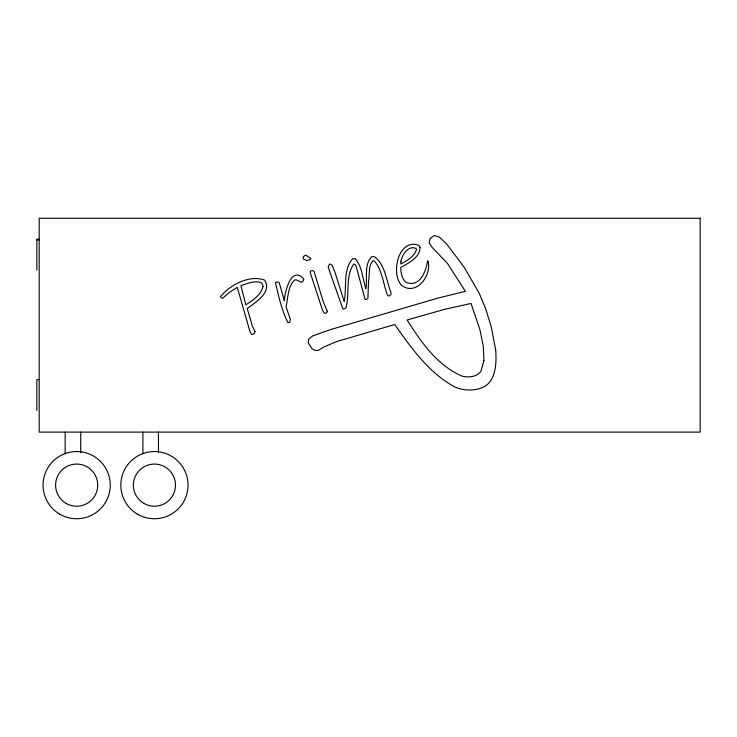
<?xml version="1.0" encoding="UTF-8"?>
<svg xmlns="http://www.w3.org/2000/svg" width="737" height="737" viewBox="0 0 737 737"><rect width="100%" height="100%" fill="white"/><g stroke="black" fill="none" stroke-linecap="round" stroke-linejoin="round"><path stroke-width="1.11" d="M39.181 239.249L36.85 239.249L36.85 270.147M36.85 239.838L39.181 239.838M39.181 379.601L36.85 379.601L36.85 410.5M158.464 432.112L158.464 452.702M142.914 432.112L142.914 453.845M80.711 432.112L80.711 452.702M65.151 432.112L65.151 453.845M255.002 331.53L254.486 333.345L252.708 334.506L251.557 334.34L250.009 331.687L237.259 287.347L228.82 292.792L222.749 298.227L221.404 297.951L220.51 296.652C230.064 284.897 249.042 274.717 264.426 279.968C272.782 291.88 255.481 302.428 247.208 308.563L252.358 326.067L255.002 331.53M495.669 349.891C496.756 363.875 496.084 384.226 479.391 388.675A37.016 37.016 0 0 1 454.978 387.045C428.989 373.134 411.375 348.104 394.71 324.51L336.358 341.664L324.004 346.943L318.144 350.48L315.077 350.462L312.083 348.767L308.232 342.843L308.785 338.983L312.718 335.888L330.13 329.706L437.87 298.117L465.416 291.345L447.285 263.21L432.168 247.439L429.146 242.952L430.067 238.475L434.406 235.49L439.261 237.065L446.465 243.763L464.052 267.043L479.271 293.381L485.701 308.904L491.174 326.5L495.669 349.891M420.062 247.54C419.85 257.729 408.51 263.109 400.707 267.43C400.882 272.754 401.739 278.743 406.105 282.326C419.519 288.01 426.272 271.253 427.524 260.787L428.05 260.99C432.057 275.159 416.497 296.311 401.757 285.523C390.113 273.648 398.717 237.517 418.902 245.366L420.062 247.54M368.528 281.23L367.938 298.319L366.353 299.517L365.11 299.443L356.128 266.26L354.985 264.417L353.76 264.03C345.174 276.32 349.817 293.962 345.966 307.974L343.331 309.135L342.631 308.232L328.177 267.163L329.448 264.104L330.802 264.261L332.175 265.458L335.105 272.662L344.179 301.461C347.035 287.798 342.613 269.42 352.839 258.558L355.464 258.945C362.346 267.181 362.659 278.853 365.828 288.757C367.772 278.604 363.608 264.224 371.992 256.513L374.193 256.568C385.479 264.611 386.216 280.954 391.061 292.801L390.85 294.717L389.265 295.915L388.021 295.841L387.33 294.8C383.148 283.727 382.392 270.221 374.368 261.027L372.959 260.797C367.956 265.9 369.946 274.772 368.528 281.23M400.974 261.276L400.688 263.984C406.944 260.852 414.415 256.55 416.506 249.493L415.834 248.378C408.178 245.145 402.08 254.716 400.974 261.276M275.463 282.805C278.678 295.961 281.709 310.627 287.992 322.705L289.798 322.244L290.286 319.167L286.039 306.693C288.158 297.96 287.642 286.426 294.671 279.959L296.818 280.014L301.663 282.345L303.229 280.889L303.819 278.862C291.345 265.044 284.639 292.064 284.344 300.696L279.176 282.612L277.112 281.847L275.463 282.805M262.952 286.61C261.119 295.168 252.625 300.3 245.854 304.842L240.888 285.652C247.31 283.625 254.412 280.253 261.174 282.667L262.75 284.878L262.952 286.61M303.487 256.439L303.082 258.457L303.681 259.221L306.795 260.502L310.332 259.525L310.774 258.392L305.781 255.14L303.487 256.439M327.173 311.106L326.804 312.608L325.257 313.437L323.958 312.709L322.493 310.084L310.323 272.948L310.24 271.474L311.263 270.7L312.958 270.672L314.146 271.649L323.092 301.304L327.173 311.106M483.951 360.522L481.021 371.061C476.784 377.178 468.474 377.759 461.823 376.054C437.133 365.248 421.03 342.032 407.11 319.978L444.798 309.273L471.072 303.441L479.879 329.531L483.288 346.169L483.951 360.522M700.15 218.263L39.181 218.263L39.181 432.112L700.15 432.112L700.15 218.263M137.626 514.233A33.589 33.589 0 0 0 188.018 485.139A33.589 33.589 0 0 0 137.626 456.046A33.589 33.589 0 0 0 137.626 514.233M143.89 503.389A21.069 21.069 0 0 0 175.489 485.139A21.069 21.069 0 0 0 143.89 466.899A21.069 21.069 0 0 0 143.89 503.389M59.863 514.233A33.589 33.589 0 0 0 110.255 485.139A33.589 33.589 0 0 0 59.863 456.046A33.589 33.589 0 0 0 59.863 514.233M66.127 503.389A21.069 21.069 0 0 0 97.735 485.139A21.069 21.069 0 0 0 66.127 466.899A21.069 21.069 0 0 0 66.127 503.389"/></g></svg>
